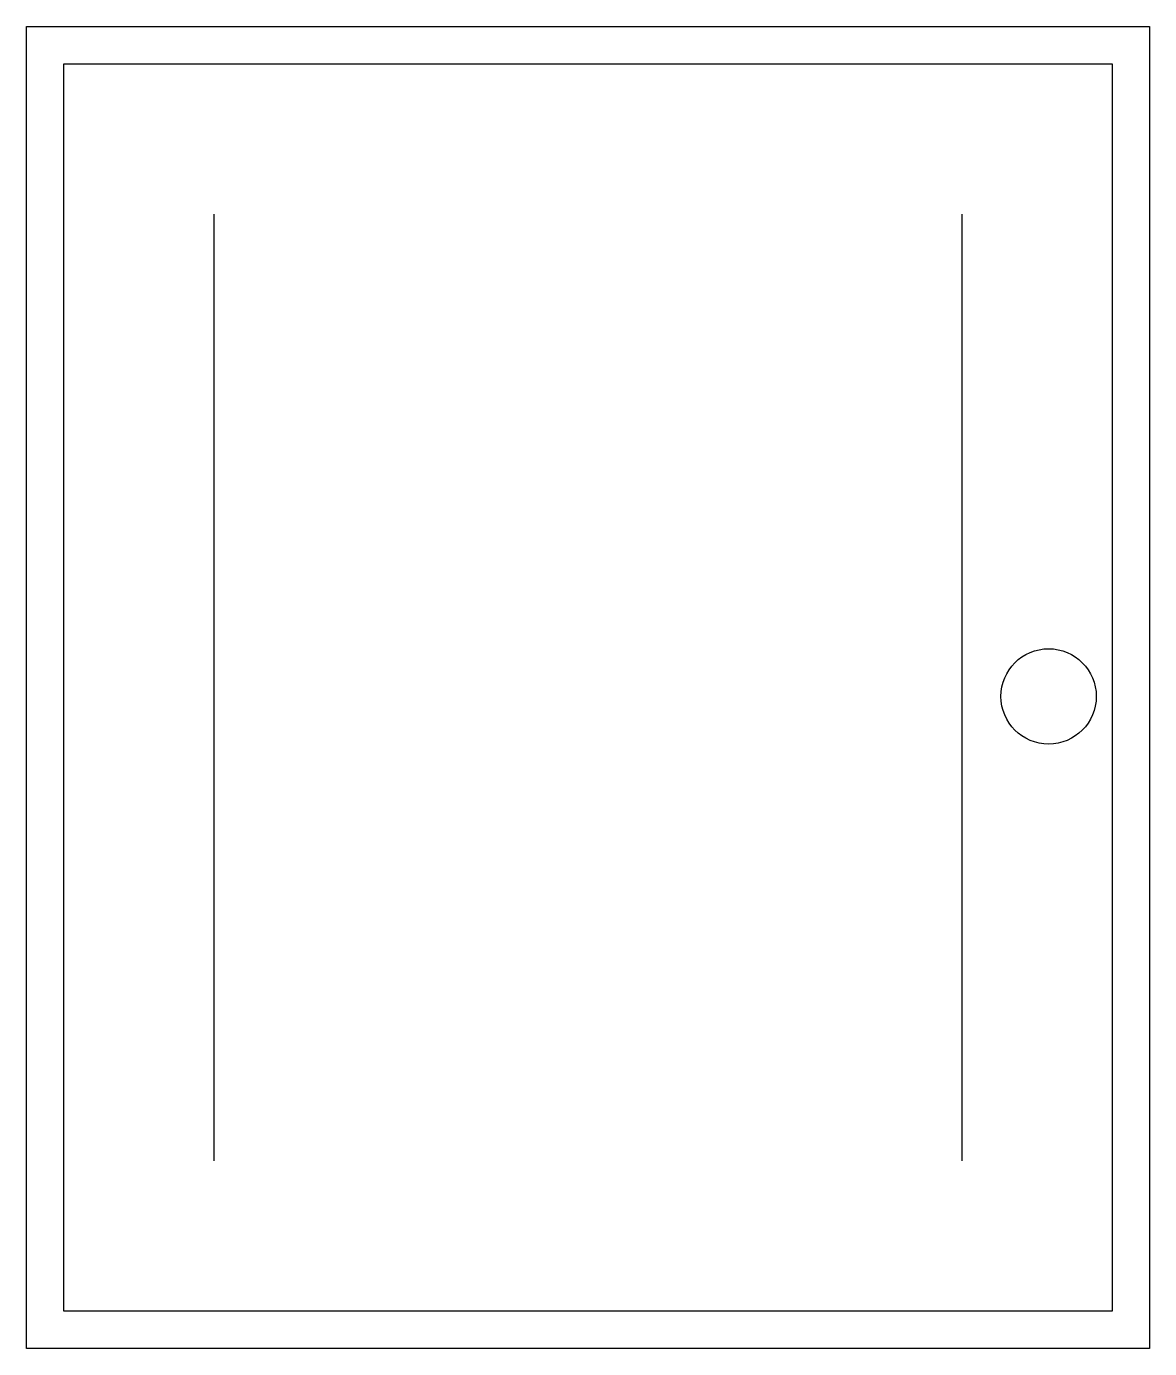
# Model space of a CAD drawing. Header units: millimetres. Extents: x 101 to 400, y 0 to 352.
import ezdxf

# ---------------------------------------------------------------- set-up
doc = ezdxf.new("R2010")
doc.units = ezdxf.units.MM

msp = doc.modelspace()

# ---------------------------------------------------------------- linework, layer by layer
for p, q in [((151.18, 49.6), (151.18, 301.81)), ((350.36, 301.81), (350.36, 49.6))]:
    msp.add_line(p, q)
for points in [[(101.18, 351.81), (400.36, 351.81), (400.36, -0.4), (101.18, -0.4)], [(111.18, 341.81), (390.36, 341.81), (390.36, 9.6), (111.18, 9.6)]]:
    msp.add_lwpolyline(points, close=True)
msp.add_circle((373.47, 173.33), 12.7)

doc.saveas('drawing.dxf')
